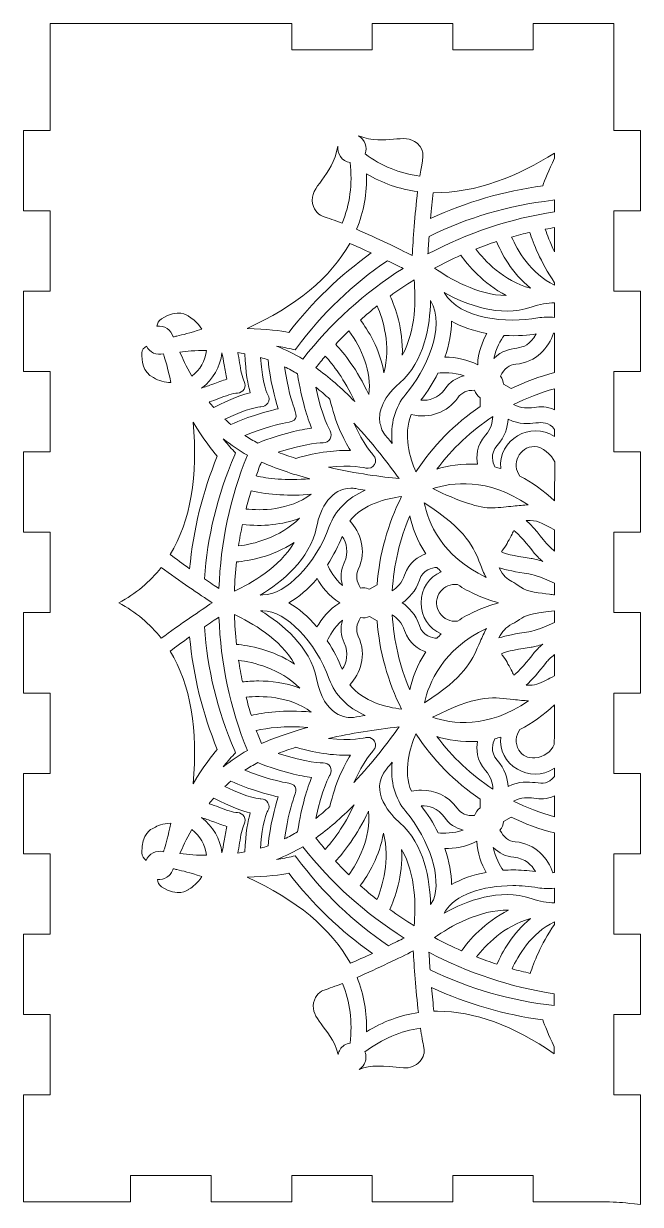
# Model space of a CAD drawing. Header units: inches. Extents: x 19 to 901, y 150 to 529.
# Drawn here: x 19 to 217, y 150 to 529.1 of the extents above; entities that cross this region are included whole.
import ezdxf

# ---------------------------------------------------------------- set-up
doc = ezdxf.new("R2010")
doc.units = ezdxf.units.IN
doc.header["$MEASUREMENT"] = 0
doc.layers.add('_U+0421_U+043B_U+043E_U+0439 1', color=7, linetype='Continuous')

# ---------------------------------------------------------------- blocks, each defined once
blk = doc.blocks.new('block 2')
at = {"layer": '_U+0421_U+043B_U+043E_U+0439 1', "lineweight": 0}
for points, knots in [([(216.98, 469.06), (216.98, 469.06), (216.98, 494.87), (216.98, 494.87), (216.98, 494.87), (208.46, 494.87), (208.46, 494.87), (208.46, 494.87), (208.46, 520.68), (208.46, 520.68), (208.46, 520.68), (208.46, 520.68), (208.46, 520.68), (208.46, 520.68), (208.46, 529.15), (208.46, 529.15), (208.46, 529.15), (182.6, 529.15), (182.6, 529.15), (182.6, 529.15), (182.6, 520.68), (182.6, 520.68), (182.6, 520.68), (156.74, 520.68), (156.74, 520.68), (156.74, 520.68), (156.74, 529.15), (156.74, 529.15), (156.74, 529.15), (130.88, 529.15), (130.88, 529.15), (130.88, 529.15), (130.88, 520.68), (130.88, 520.68), (130.88, 520.68), (105.02, 520.68), (105.02, 520.68), (105.02, 520.68), (105.02, 529.15), (105.02, 529.15), (105.02, 529.15), (27.44, 529.15), (27.44, 529.15), (27.44, 518.19), (27.44, 525.41), (27.44, 494.87), (27.44, 494.87), (18.96, 494.87), (18.96, 494.87), (18.96, 494.87), (18.96, 469.06), (18.96, 469.06), (18.96, 469.06), (27.44, 469.06), (27.44, 469.06), (27.44, 469.06), (27.45, 443.25), (27.45, 443.25), (27.45, 443.25), (18.96, 443.25), (18.96, 443.25), (18.96, 443.25), (18.96, 417.43), (18.96, 417.43), (18.96, 417.43), (27.45, 417.43), (27.45, 417.43), (27.45, 417.43), (27.45, 391.62), (27.45, 391.62), (27.45, 391.62), (18.96, 391.62), (18.96, 391.62), (18.96, 391.62), (18.96, 365.81), (18.96, 365.81), (18.96, 365.81), (27.45, 365.81), (27.45, 365.81), (27.45, 365.81), (27.45, 340), (27.45, 340), (27.45, 340), (18.96, 340), (18.96, 340), (18.96, 340), (18.96, 314.19), (18.96, 314.19), (18.96, 314.19), (27.46, 314.19), (27.46, 314.19), (27.46, 314.19), (27.46, 288.38), (27.46, 288.38), (27.46, 288.38), (18.96, 288.38), (18.96, 288.38), (18.96, 288.38), (18.96, 262.56), (18.96, 262.56), (18.96, 262.56), (27.46, 262.56), (27.46, 262.56), (27.46, 262.56), (27.46, 236.75), (27.46, 236.75), (27.46, 236.75), (18.96, 236.75), (18.96, 236.75), (18.96, 236.75), (18.96, 210.94), (18.96, 210.94), (18.96, 210.94), (27.47, 210.94), (27.47, 210.94), (27.47, 210.94), (27.47, 185.13), (27.47, 185.13), (27.47, 185.13), (18.96, 185.13), (18.96, 185.13), (18.96, 185.13), (18.96, 150.81), (18.96, 150.81), (29.91, 150.8), (22.9, 150.8), (53.3, 150.8), (53.3, 150.8), (53.3, 159.32), (53.3, 159.32), (53.3, 159.32), (79.16, 159.32), (79.16, 159.32), (79.16, 159.32), (79.16, 150.8), (79.16, 150.8), (79.16, 150.8), (105.02, 150.8), (105.02, 150.8), (105.02, 150.8), (105.02, 159.32), (105.02, 159.32), (105.02, 159.32), (130.88, 159.32), (130.88, 159.32), (130.88, 159.32), (130.88, 150.8), (130.88, 150.8), (130.88, 150.8), (156.74, 150.8), (156.74, 150.8), (156.74, 150.8), (156.74, 159.32), (156.74, 159.32), (156.74, 159.32), (182.6, 159.32), (182.6, 159.32), (182.6, 159.32), (182.6, 150.8), (182.6, 150.8), (212.97, 150.8), (206.03, 151.03), (216.98, 150), (216.98, 150), (216.98, 185.13), (216.98, 185.13), (216.98, 185.13), (208.46, 185.13), (208.46, 185.13), (208.46, 185.13), (208.46, 210.94), (208.46, 210.94), (208.46, 210.94), (216.98, 210.94), (216.98, 210.94), (216.98, 210.94), (216.98, 236.75), (216.98, 236.75), (216.98, 236.75), (208.46, 236.75), (208.46, 236.75), (208.46, 236.75), (208.46, 262.56), (208.46, 262.56), (208.46, 262.56), (216.98, 262.56), (216.98, 262.56), (216.98, 262.56), (216.98, 288.38), (216.98, 288.38), (216.98, 288.38), (208.46, 288.38), (208.46, 288.38), (208.46, 288.38), (208.46, 314.19), (208.46, 314.19), (208.46, 314.19), (216.98, 314.19), (216.98, 314.19), (216.98, 314.19), (216.98, 340), (216.98, 340), (216.98, 340), (208.46, 340), (208.46, 340), (208.46, 340), (208.46, 365.81), (208.46, 365.81), (208.46, 365.81), (216.98, 365.81), (216.98, 365.81), (216.98, 365.81), (216.98, 391.62), (216.98, 391.62), (216.98, 391.62), (208.46, 391.62), (208.46, 391.62), (208.46, 391.62), (208.46, 417.44), (208.46, 417.44), (208.46, 417.44), (216.98, 417.44), (216.98, 417.44), (216.98, 417.44), (216.98, 443.25), (216.98, 443.25), (216.98, 443.25), (208.46, 443.25), (208.46, 443.25), (208.46, 443.25), (208.46, 469.06), (208.46, 469.06), (208.46, 469.06), (216.98, 469.06), (216.98, 469.06), (216.98, 469.06), (216.98, 469.06), (216.98, 469.06)], [0, 0, 0, 0, 1, 1, 1, 2, 2, 2, 3, 3, 3, 4, 4, 4, 5, 5, 5, 6, 6, 6, 7, 7, 7, 8, 8, 8, 9, 9, 9, 10, 10, 10, 11, 11, 11, 12, 12, 12, 13, 13, 13, 14, 14, 14, 15, 15, 15, 16, 16, 16, 17, 17, 17, 18, 18, 18, 19, 19, 19, 20, 20, 20, 21, 21, 21, 22, 22, 22, 23, 23, 23, 24, 24, 24, 25, 25, 25, 26, 26, 26, 27, 27, 27, 28, 28, 28, 29, 29, 29, 30, 30, 30, 31, 31, 31, 32, 32, 32, 33, 33, 33, 34, 34, 34, 35, 35, 35, 36, 36, 36, 37, 37, 37, 38, 38, 38, 39, 39, 39, 40, 40, 40, 41, 41, 41, 42, 42, 42, 43, 43, 43, 44, 44, 44, 45, 45, 45, 46, 46, 46, 47, 47, 47, 48, 48, 48, 49, 49, 49, 50, 50, 50, 51, 51, 51, 52, 52, 52, 53, 53, 53, 54, 54, 54, 55, 55, 55, 56, 56, 56, 57, 57, 57, 58, 58, 58, 59, 59, 59, 60, 60, 60, 61, 61, 61, 62, 62, 62, 63, 63, 63, 64, 64, 64, 65, 65, 65, 66, 66, 66, 67, 67, 67, 68, 68, 68, 69, 69, 69, 70, 70, 70, 71, 71, 71, 72, 72, 72, 73, 73, 73, 74, 74, 74, 75, 75, 75, 76, 76, 76, 77, 77, 77, 78, 78, 78, 79, 79, 79, 79]), ([(145.29, 490.72), (148.34, 488.08), (146.93, 485.42), (146.14, 480.21), (139.72, 481.02), (133.82, 483.4), (128.57, 487.3), (129.47, 489.54), (128.47, 491.89), (126.49, 493.11), (135.51, 489.73), (141.06, 494.38), (145.29, 490.72)], [0, 0, 0, 0, 1, 1, 1, 2, 2, 2, 3, 3, 3, 4, 4, 4, 4]), ([(119.82, 489.84), (119.59, 487.43), (121.03, 484.91), (123.77, 484.53), (124.59, 477.61), (123.74, 471.06), (121.22, 465.03), (118.87, 465.97), (116.81, 466.71), (115.09, 467.25), (114.14, 467.55), (112.22, 468.78), (111.73, 471.36), (110.63, 477.07), (118.14, 479.64), (119.82, 489.84)], [0, 0, 0, 0, 1, 1, 1, 2, 2, 2, 3, 3, 3, 4, 4, 4, 5, 5, 5, 5]), ([(150.46, 474.86), (164.11, 474.6), (178.01, 480.36), (189.46, 487.59), (189.46, 487.59), (189.46, 485.9), (189.46, 485.9), (187.47, 481.96), (186.27, 478.85), (185.65, 477.07), (173.19, 475.39), (161.08, 471.85), (149.6, 466.55), (149.87, 469.57), (150.16, 472.35), (150.46, 474.86)], [0, 0, 0, 0, 1, 1, 1, 2, 2, 2, 3, 3, 3, 4, 4, 4, 5, 5, 5, 5]), ([(129.06, 480.93), (134.1, 477.88), (139.6, 475.96), (145.46, 475.21), (144.56, 467.75), (144.01, 459.69), (143.72, 454.69), (139.45, 456.84), (132.55, 460.21), (125.87, 463.1), (128.18, 468.71), (129.26, 474.69), (129.06, 480.93)], [0, 0, 0, 0, 1, 1, 1, 2, 2, 2, 3, 3, 3, 4, 4, 4, 4]), ([(149.14, 460.81), (161.67, 466.96), (174.3, 470.66), (188.82, 472.43), (188.82, 472.43), (189.46, 472.51), (189.46, 472.51), (189.46, 472.51), (189.46, 468.69), (189.46, 468.69), (175.17, 466.54), (161.5, 461.99), (148.76, 455.17), (148.85, 456.72), (148.98, 458.66), (149.14, 460.81)], [0, 0, 0, 0, 1, 1, 1, 2, 2, 2, 3, 3, 3, 4, 4, 4, 5, 5, 5, 5]), ([(186.46, 463.12), (187.49, 463.31), (188.48, 463.48), (189.45, 463.64), (189.45, 463.64), (189.45, 455.86), (189.45, 455.86), (187.96, 458.87), (187.02, 461.4), (186.46, 463.12)], [0, 0, 0, 0, 1, 1, 1, 2, 2, 2, 3, 3, 3, 3]), ([(164.12, 456.77), (166.31, 457.63), (168.55, 458.43), (170.78, 459.16), (172.26, 455.65), (175.64, 449.07), (181.69, 444.18), (172.94, 446.55), (166.93, 453.09), (164.12, 456.77)], [0, 0, 0, 0, 1, 1, 1, 2, 2, 2, 3, 3, 3, 3]), ([(175.61, 460.62), (177.57, 461.17), (179.54, 461.67), (181.51, 462.11), (182.55, 458.71), (184.83, 452.76), (189.45, 445.9), (189.45, 445.9), (189.45, 445.15), (189.45, 445.15), (181.73, 448.86), (177.44, 456.51), (175.61, 460.62)], [0, 0, 0, 0, 1, 1, 1, 2, 2, 2, 3, 3, 3, 4, 4, 4, 4]), ([(123.69, 458.59), (125.82, 457.67), (128.13, 456.63), (130.59, 455.49), (120.52, 448.29), (111.61, 439.72), (104.09, 429.98), (101.73, 430.43), (97.01, 431.16), (90.69, 431.24), (106.28, 438.29), (117.62, 447.67), (123.69, 458.59)], [0, 0, 0, 0, 1, 1, 1, 2, 2, 2, 3, 3, 3, 4, 4, 4, 4]), ([(108.62, 421.45), (105.99, 423.05), (103.17, 424.41), (100.19, 425.53), (101.95, 425.29), (103.76, 424.97), (105.48, 424.54), (105.48, 424.54), (106.12, 424.39), (106.12, 424.39), (106.12, 424.39), (106.52, 424.91), (106.52, 424.91), (115.14, 436.37), (124.44, 445.31), (135.78, 453.02), (137.7, 452.09), (139.43, 451.24), (140.81, 450.55), (128.46, 442.78), (117.64, 433), (108.62, 421.45)], [0, 0, 0, 0, 1, 1, 1, 2, 2, 2, 3, 3, 3, 4, 4, 4, 5, 5, 5, 6, 6, 6, 7, 7, 7, 7]), ([(173.92, 441.86), (164.78, 441.86), (155.63, 447.32), (150.91, 450.65), (153.66, 452.13), (156.49, 453.51), (159.35, 454.78), (161.58, 451.63), (166.46, 445.7), (173.92, 441.86)], [0, 0, 0, 0, 1, 1, 1, 2, 2, 2, 3, 3, 3, 3]), ([(140.52, 422.67), (140.9, 431.01), (138.22, 438.17), (136.6, 441.66), (139.1, 443.48), (141.7, 445.22), (144.34, 446.85), (144.85, 441.14), (145.01, 430.57), (140.52, 422.67)], [0, 0, 0, 0, 1, 1, 1, 2, 2, 2, 3, 3, 3, 3]), ([(141.64, 410.14), (138.13, 405.96), (136.65, 400.53), (137.28, 394.29), (136.65, 395.07), (136.16, 395.68), (135.76, 396.15), (134.6, 397.57), (134.36, 397.87), (133.99, 398.76), (133.99, 398.76), (133.89, 399.09), (133.89, 399.09), (133.72, 399.67), (133.55, 400.24), (133.37, 400.81), (132.85, 403.73), (133.54, 408.33), (139.71, 413.77), (147.67, 420.79), (149.47, 432.15), (149.61, 440.21), (154.63, 431.6), (148.01, 417.75), (141.64, 410.14)], [0, 0, 0, 0, 1, 1, 1, 2, 2, 2, 3, 3, 3, 4, 4, 4, 5, 5, 5, 6, 6, 6, 7, 7, 7, 8, 8, 8, 8]), ([(184.05, 434.63), (174.17, 432.89), (159.03, 434.13), (154.01, 442.77), (161.04, 438.87), (171.79, 434.72), (181.88, 438.11), (184.65, 439.04), (187.19, 439.5), (189.44, 439.44), (189.44, 439.44), (189.44, 434.79), (189.44, 434.79), (187.64, 435), (185.83, 434.94), (184.05, 434.63)], [0, 0, 0, 0, 1, 1, 1, 2, 2, 2, 3, 3, 3, 4, 4, 4, 5, 5, 5, 5]), ([(63.27, 434.37), (68.5, 437.73), (71.61, 435.4), (71.79, 435.26), (71.91, 435.18), (72.06, 435.08), (72.22, 434.98), (73.23, 434.32), (74.83, 433.28), (76.13, 431.05), (72.1, 429.73), (70.1, 429.26), (68.15, 428.8), (67.76, 428.71), (67.38, 428.62), (66.98, 428.52), (66.37, 430.84), (64.06, 432.33), (61.77, 431.99), (61.91, 432.87), (62.28, 433.74), (63.27, 434.37)], [0, 0, 0, 0, 1, 1, 1, 2, 2, 2, 3, 3, 3, 4, 4, 4, 5, 5, 5, 6, 6, 6, 7, 7, 7, 7]), ([(127.1, 433.96), (128.85, 435.53), (130.66, 437.06), (132.5, 438.53), (134.29, 434.27), (136.96, 425.79), (134.63, 417), (133.42, 424.69), (129.39, 430.92), (127.1, 433.96)], [0, 0, 0, 0, 1, 1, 1, 2, 2, 2, 3, 3, 3, 3]), ([(164.74, 419.57), (161.55, 421.29), (157.85, 422.03), (154.18, 422.03), (155.64, 426.12), (156.37, 430.07), (156.33, 433.64), (159.46, 431.79), (163.34, 430.44), (167.73, 429.67), (166.25, 427.05), (164.83, 423.54), (164.74, 419.57)], [0, 0, 0, 0, 1, 1, 1, 2, 2, 2, 3, 3, 3, 4, 4, 4, 4]), ([(129.76, 410.1), (126.03, 418.05), (121.8, 423.32), (119.16, 426.14), (120.54, 427.63), (121.96, 429.09), (123.41, 430.51), (127.45, 424.99), (130.82, 417.25), (129.76, 410.1)], [0, 0, 0, 0, 1, 1, 1, 2, 2, 2, 3, 3, 3, 3]), ([(169.97, 421.62), (170.57, 424.88), (172.2, 427.58), (173.23, 429.03), (177.7, 428.77), (181.15, 429.15), (183.51, 429.49), (179.78, 422.44), (175.15, 426.99), (169.97, 421.62)], [0, 0, 0, 0, 1, 1, 1, 2, 2, 2, 3, 3, 3, 3]), ([(175.51, 411.99), (175.51, 411.99), (173.07, 413.37), (173.07, 413.37), (173, 414.31), (172.65, 415.19), (172.06, 415.93), (173.24, 418.31), (174.89, 419.6), (176.98, 419.78), (183.68, 420.36), (187.56, 425.18), (189.09, 429.78), (189.2, 429.76), (189.32, 429.75), (189.44, 429.73), (189.44, 429.73), (189.43, 417.07), (189.43, 417.07), (184.62, 415.83), (179.94, 414.12), (175.51, 411.99)], [0, 0, 0, 0, 1, 1, 1, 2, 2, 2, 3, 3, 3, 4, 4, 4, 5, 5, 5, 6, 6, 6, 7, 7, 7, 7]), ([(56.93, 423.39), (56.98, 424.48), (57.63, 425.1), (58.39, 425.56), (59.38, 423.59), (61.67, 422.51), (63.86, 423.11), (64.49, 420.96), (65.19, 418.93), (66.24, 413.92), (64.3, 413.94), (62.4, 414.45), (60.65, 415.46), (57.17, 417.11), (56.83, 421.14), (56.93, 423.39)], [0, 0, 0, 0, 1, 1, 1, 2, 2, 2, 3, 3, 3, 4, 4, 4, 5, 5, 5, 5]), ([(72.92, 415.99), (71.15, 419.1), (69.91, 421.83), (69.15, 423.66), (71.11, 423.92), (74.09, 424.21), (77.66, 424.23), (77.37, 420.88), (75.66, 417.91), (72.92, 415.99)], [0, 0, 0, 0, 1, 1, 1, 2, 2, 2, 3, 3, 3, 3]), ([(82.61, 423.4), (82.89, 422.35), (83.1, 421.01), (83.33, 419.61), (83.59, 418.04), (83.85, 416.43), (84.22, 414.96), (82.77, 414.55), (81.24, 413.97), (79.76, 413.41), (78.44, 412.91), (77.17, 412.43), (76.12, 412.14), (79.74, 414.82), (82.1, 418.93), (82.61, 423.4)], [0, 0, 0, 0, 1, 1, 1, 2, 2, 2, 3, 3, 3, 4, 4, 4, 5, 5, 5, 5]), ([(89.77, 414.19), (89.06, 415.57), (88.67, 417.96), (88.29, 420.27), (88.11, 421.37), (87.93, 422.49), (87.71, 423.54), (88.48, 423.42), (89.24, 423.29), (89.99, 423.15), (90.22, 417.05), (91.01, 413.08), (91.74, 410.62), (89.24, 410.02), (85.41, 408.72), (80.01, 405.87), (79.51, 406.45), (79.02, 407.04), (78.54, 407.65), (79.53, 407.97), (80.58, 408.37), (81.6, 408.76), (83.81, 409.6), (86.1, 410.46), (87.67, 410.53), (88.52, 410.57), (89.29, 411.04), (89.72, 411.78), (90.15, 412.53), (90.17, 413.42), (89.77, 414.19)], [0, 0, 0, 0, 1, 1, 1, 2, 2, 2, 3, 3, 3, 4, 4, 4, 5, 5, 5, 6, 6, 6, 7, 7, 7, 8, 8, 8, 9, 9, 9, 10, 10, 10, 10]), ([(97.36, 409.92), (97.3, 410.03), (95.55, 413.19), (95.05, 421.94), (95.85, 421.71), (96.65, 421.45), (97.44, 421.18), (98.13, 414.53), (99.63, 408.82), (100.65, 405.47), (97.24, 404.68), (91.55, 403.12), (85.44, 400.4), (84.81, 400.95), (84.19, 401.51), (83.59, 402.09), (91.07, 405.85), (94.69, 406.08), (95.15, 406.09), (96.09, 406.08), (96.92, 406.53), (97.39, 407.32), (97.87, 408.13), (97.86, 409.12), (97.36, 409.92)], [0, 0, 0, 0, 1, 1, 1, 2, 2, 2, 3, 3, 3, 4, 4, 4, 5, 5, 5, 6, 6, 6, 7, 7, 7, 8, 8, 8, 8]), ([(125.3, 407.8), (121.01, 412.11), (116.82, 415.75), (112.79, 418.67), (113.79, 419.94), (114.8, 421.18), (115.82, 422.37), (118.28, 419.67), (122, 414.87), (125.3, 407.8)], [0, 0, 0, 0, 1, 1, 1, 2, 2, 2, 3, 3, 3, 3]), ([(105.81, 405.75), (105.07, 407.91), (103.73, 411.8), (102.75, 418.98), (104.19, 418.27), (105.54, 417.51), (106.9, 416.64), (108.23, 408.11), (110.13, 402.41), (111.42, 399.26), (108.04, 398.79), (102.16, 397.59), (94.11, 394.47), (92.67, 395.22), (91.33, 396.01), (90, 396.9), (96.71, 399.65), (100.77, 400.49), (103.03, 400.96), (104.84, 401.34), (105.75, 401.53), (106.22, 402.36), (106.69, 403.19), (106.38, 404.1), (105.81, 405.75)], [0, 0, 0, 0, 1, 1, 1, 2, 2, 2, 3, 3, 3, 4, 4, 4, 5, 5, 5, 6, 6, 6, 7, 7, 7, 8, 8, 8, 8]), ([(160.38, 416.05), (157.83, 415.44), (155.75, 414.03), (154.25, 411.89), (152.07, 408.76), (149.07, 408.07), (146.5, 408.21), (148.72, 411.07), (150.45, 413.82), (151.98, 416.91), (153.61, 417.09), (157.01, 417.25), (160.38, 416.05)], [0, 0, 0, 0, 1, 1, 1, 2, 2, 2, 3, 3, 3, 4, 4, 4, 4]), ([(117.36, 398.34), (117.34, 398.39), (114.76, 402.86), (112.76, 412.4), (114.25, 411.21), (115.76, 409.91), (117.28, 408.53), (119.01, 401.08), (121.68, 395.63), (123.94, 392.03), (119.69, 392.18), (113.64, 391.77), (106.32, 389.54), (104.35, 390.17), (102.47, 390.83), (100.7, 391.52), (110.03, 394.58), (115.11, 394.56), (115.13, 394.56), (116.03, 394.51), (116.88, 394.98), (117.36, 395.78), (117.84, 396.59), (117.84, 397.55), (117.36, 398.34)], [0, 0, 0, 0, 1, 1, 1, 2, 2, 2, 3, 3, 3, 4, 4, 4, 5, 5, 5, 6, 6, 6, 7, 7, 7, 8, 8, 8, 8]), ([(144.88, 385.23), (143.07, 389.53), (140.68, 397.24), (143.42, 403.59), (149.37, 402.23), (155.04, 404.28), (158.36, 409.03), (159.5, 410.67), (161.35, 411.48), (163.75, 411.4), (164.08, 410.43), (164.7, 409.61), (165.53, 409.02), (165.53, 409.02), (165.52, 406.22), (165.52, 406.22), (157.41, 400.68), (150.31, 393.46), (144.88, 385.23)], [0, 0, 0, 0, 1, 1, 1, 2, 2, 2, 3, 3, 3, 4, 4, 4, 5, 5, 5, 6, 6, 6, 6]), ([(176.28, 406.79), (180.46, 408.92), (184.88, 410.63), (189.43, 411.89), (189.43, 411.89), (189.43, 405.12), (189.43, 405.12), (184.37, 407.62), (181.26, 404.14), (176.28, 406.79)], [0, 0, 0, 0, 1, 1, 1, 2, 2, 2, 3, 3, 3, 3]), ([(164.73, 387.64), (159.58, 388.01), (155.07, 387.17), (151.59, 386.07), (156.57, 392.68), (162.73, 398.45), (169.61, 402.94), (169.51, 401.1), (168.95, 398.94), (167.26, 397.02), (164.29, 393.64), (164.23, 390.07), (164.73, 387.64)], [0, 0, 0, 0, 1, 1, 1, 2, 2, 2, 3, 3, 3, 4, 4, 4, 4]), ([(172.17, 386.27), (171.53, 386.46), (170.9, 386.63), (170.29, 386.78), (169.56, 388.16), (168.61, 390.98), (171.02, 393.71), (173.48, 396.51), (174.34, 399.59), (174.56, 402.08), (182.05, 398.54), (185.62, 403.61), (189.43, 398.85), (189.42, 397.89), (189.42, 397.13), (189.42, 396.53), (181.8, 401.75), (171.14, 395.43), (172.17, 386.27)], [0, 0, 0, 0, 1, 1, 1, 2, 2, 2, 3, 3, 3, 4, 4, 4, 5, 5, 5, 6, 6, 6, 6]), ([(73.35, 401.22), (76.59, 395.78), (79.57, 392.06), (81.14, 390.24), (76.42, 378.73), (73.43, 366.59), (72.26, 354.12), (69.99, 355.72), (67.88, 357.24), (65.99, 358.65), (72.55, 369.41), (75.06, 384.03), (73.35, 401.22)], [0, 0, 0, 0, 1, 1, 1, 2, 2, 2, 3, 3, 3, 4, 4, 4, 4]), ([(116.86, 386.69), (124.17, 387.57), (128.74, 386.45), (128.79, 386.44), (129.89, 386.15), (131.01, 386.62), (131.59, 387.6), (132.16, 388.59), (132.01, 389.8), (131.21, 390.61), (131.18, 390.65), (127.92, 394.07), (125.03, 400.82), (131.24, 394.14), (136.35, 387.43), (139.53, 383.03), (134.12, 383.58), (125.76, 384.66), (116.86, 386.69)], [0, 0, 0, 0, 1, 1, 1, 2, 2, 2, 3, 3, 3, 4, 4, 4, 5, 5, 5, 6, 6, 6, 6]), ([(86.75, 390.67), (86.75, 390.67), (87.01, 391.28), (87.01, 391.28), (87.01, 391.28), (86.55, 391.75), (86.55, 391.75), (85.32, 393.04), (84.14, 394.44), (83.05, 395.85), (85.51, 393.83), (88.1, 392.06), (90.8, 390.58), (85.25, 376.87), (82.19, 362.46), (81.68, 347.72), (80.39, 348.57), (78.79, 349.64), (77, 350.85), (77.97, 364.64), (81.07, 377.3), (86.75, 390.67)], [0, 0, 0, 0, 1, 1, 1, 2, 2, 2, 3, 3, 3, 4, 4, 4, 5, 5, 5, 6, 6, 6, 7, 7, 7, 7]), ([(189.42, 375.89), (185.88, 379.23), (182.16, 381.88), (178.33, 383.81), (175.44, 387.64), (178, 393.35), (182.99, 393.35), (185.41, 393.35), (188.51, 390.7), (189.47, 388.46), (189.47, 388.46), (189.42, 375.89), (189.42, 375.89)], [0, 0, 0, 0, 1, 1, 1, 2, 2, 2, 3, 3, 3, 4, 4, 4, 4]), ([(110.83, 383), (103.15, 382.33), (97.17, 383.14), (93.6, 383.9), (94.13, 385.38), (94.7, 386.87), (95.29, 388.36), (99.79, 386.34), (105, 384.55), (110.83, 383)], [0, 0, 0, 0, 1, 1, 1, 2, 2, 2, 3, 3, 3, 3]), ([(176.17, 374.2), (174.24, 373.99), (172.05, 373.74), (169.43, 373.63), (165.46, 373.49), (158.45, 375.78), (150.36, 379.86), (156.36, 381.82), (167.9, 383.5), (180.97, 374.59), (179.49, 374.57), (177.93, 374.39), (176.17, 374.2)], [0, 0, 0, 0, 1, 1, 1, 2, 2, 2, 3, 3, 3, 4, 4, 4, 4]), ([(117.1, 367.64), (112.68, 355.54), (103.13, 345.7), (95.8, 345.7), (95.8, 345.7), (94.93, 345.63), (94.93, 345.63), (101.85, 349.77), (110.88, 357.03), (113, 367.5), (114.26, 373.73), (117.78, 379.97), (123.97, 379.97), (124.51, 379.97), (125.06, 379.93), (125.64, 379.83), (126.63, 379.66), (127.63, 379.5), (128.65, 379.35), (122.93, 376.77), (118.97, 372.77), (117.1, 367.64)], [0, 0, 0, 0, 1, 1, 1, 2, 2, 2, 3, 3, 3, 4, 4, 4, 5, 5, 5, 6, 6, 6, 7, 7, 7, 7]), ([(111.29, 378.01), (104.16, 372.71), (95, 372.79), (90.36, 373.27), (90.86, 375.23), (91.41, 377.19), (92.01, 379.12), (97.74, 377.79), (104.47, 377.41), (111.29, 378.01)], [0, 0, 0, 0, 1, 1, 1, 2, 2, 2, 3, 3, 3, 3]), ([(132.44, 348.92), (132.44, 348.92), (130.02, 347.51), (130.02, 347.51), (129.38, 347.8), (128.7, 347.95), (128, 347.95), (127.72, 347.95), (127.44, 347.93), (127.16, 347.88), (125.79, 350.02), (125.53, 352.04), (126.41, 353.91), (129.28, 360.05), (127.01, 365.84), (123.73, 369.47), (127.88, 374.92), (135.69, 376.7), (140.29, 377.28), (135.88, 368.46), (133.18, 358.71), (132.44, 348.92)], [0, 0, 0, 0, 1, 1, 1, 2, 2, 2, 3, 3, 3, 4, 4, 4, 5, 5, 5, 6, 6, 6, 7, 7, 7, 7]), ([(147.6, 375.29), (161.46, 366.26), (163.62, 360.65), (165.53, 355.67), (166.1, 354.19), (166.65, 352.75), (167.48, 351.32), (152.98, 358.21), (148.79, 369.11), (147.6, 375.29)], [0, 0, 0, 0, 1, 1, 1, 2, 2, 2, 3, 3, 3, 3]), ([(107.58, 370.34), (101.19, 363.97), (92.54, 362.01), (87.96, 361.41), (88.31, 363.73), (88.73, 366.06), (89.21, 368.35), (95.68, 367.54), (102.16, 368.25), (107.58, 370.34)], [0, 0, 0, 0, 1, 1, 1, 2, 2, 2, 3, 3, 3, 3]), ([(142.92, 371.06), (143.71, 367.5), (145.24, 363.17), (148.14, 358.89), (145.79, 358.11), (142.72, 356.28), (141.28, 352.01), (140.46, 349.57), (138.86, 348), (137.32, 347.01), (137.77, 355.22), (139.69, 363.44), (142.92, 371.06)], [0, 0, 0, 0, 1, 1, 1, 2, 2, 2, 3, 3, 3, 4, 4, 4, 4]), ([(189.41, 359.76), (185.58, 362.93), (183.99, 366.47), (180.31, 369.57), (184.21, 369.79), (184.58, 368.95), (189.41, 366.59), (189.41, 366.59), (189.41, 359.76), (189.41, 359.76)], [0, 0, 0, 0, 1, 1, 1, 2, 2, 2, 3, 3, 3, 3]), ([(121.88, 356.03), (120.79, 353.7), (120.6, 351.23), (121.31, 348.76), (118.75, 350.93), (117.22, 353.75), (116.48, 355.38), (118.59, 358.57), (119.98, 361.42), (121.24, 364.5), (122.61, 362.37), (123.48, 359.45), (121.88, 356.03)], [0, 0, 0, 0, 1, 1, 1, 2, 2, 2, 3, 3, 3, 4, 4, 4, 4]), ([(182.87, 359.15), (183.48, 358.38), (184.4, 357.47), (185.65, 356.4), (184.1, 356.95), (182.85, 357.29), (181.88, 357.43), (178.79, 357.89), (173.83, 358.62), (172.34, 359.51), (172.48, 359.72), (172.7, 360.04), (173.06, 360.51), (173.6, 361.24), (174.17, 361.99), (174.46, 362.86), (175.07, 363.56), (175.45, 364.45), (175.79, 365.25), (176.02, 365.79), (176.18, 366.14), (176.3, 366.36), (177.81, 365.52), (180.93, 361.6), (182.87, 359.15)], [0, 0, 0, 0, 1, 1, 1, 2, 2, 2, 3, 3, 3, 4, 4, 4, 5, 5, 5, 6, 6, 6, 7, 7, 7, 8, 8, 8, 8]), ([(105.78, 362.5), (101.21, 354.57), (91.9, 349.38), (86.66, 346.95), (86.75, 350.07), (86.96, 353.2), (87.3, 356.29), (91.14, 356.65), (98.74, 357.93), (105.78, 362.5)], [0, 0, 0, 0, 1, 1, 1, 2, 2, 2, 3, 3, 3, 3]), ([(49.53, 343.15), (54.92, 346.05), (59.48, 349.87), (63.14, 354.54), (68.97, 350.2), (75.46, 345.83), (79.51, 343.15), (75.88, 340.76), (69.13, 336.23), (63.14, 331.77), (59.48, 336.44), (54.92, 340.27), (49.53, 343.15)], [0, 0, 0, 0, 1, 1, 1, 2, 2, 2, 3, 3, 3, 4, 4, 4, 4]), ([(153.04, 333.17), (152.56, 332.72), (152.1, 332.26), (151.67, 331.8), (150.1, 331.87), (147.17, 332.48), (146.02, 335.9), (144.83, 339.43), (142.58, 341.72), (140.54, 343.16), (142.58, 344.59), (144.83, 346.88), (146.02, 350.41), (147.17, 353.82), (150.1, 354.44), (151.67, 354.51), (152.1, 354.05), (152.56, 353.6), (153.04, 353.14), (149.06, 351.42), (146.57, 347.68), (146.57, 343.19), (146.57, 338.66), (149.05, 334.89), (153.04, 333.17)], [0, 0, 0, 0, 1, 1, 1, 2, 2, 2, 3, 3, 3, 4, 4, 4, 5, 5, 5, 6, 6, 6, 7, 7, 7, 8, 8, 8, 8]), ([(189.4, 345.72), (188.97, 345.78), (188.43, 345.85), (187.75, 345.92), (185.03, 346.24), (180.48, 346.76), (178.57, 348.16), (177.42, 349), (176.49, 349.55), (175.74, 349.98), (174.07, 350.96), (173.12, 351.51), (171.61, 354.43), (173.88, 353.61), (177.01, 353.1), (181.14, 352.48), (182.19, 352.33), (184.47, 351.67), (189.41, 349.47), (189.41, 349.47), (189.4, 345.72), (189.4, 345.72)], [0, 0, 0, 0, 1, 1, 1, 2, 2, 2, 3, 3, 3, 4, 4, 4, 5, 5, 5, 6, 6, 6, 7, 7, 7, 7]), ([(113.14, 335.41), (110.31, 338.75), (107.24, 341.39), (104.12, 343.15), (107.25, 344.93), (110.33, 347.58), (113.17, 350.94), (114.56, 348.57), (116.93, 345.38), (120.48, 343.2), (116.91, 341.01), (114.53, 337.79), (113.14, 335.41)], [0, 0, 0, 0, 1, 1, 1, 2, 2, 2, 3, 3, 3, 4, 4, 4, 4]), ([(158.25, 337.28), (156.01, 337), (153.85, 337.97), (152.57, 339.84), (151.26, 341.75), (151.17, 344.08), (152.32, 346.09), (153.41, 347.97), (155.37, 349.08), (157.5, 349.08), (157.75, 349.08), (158, 349.06), (158.25, 349.03), (162.03, 346.55), (166.44, 344.58), (171.41, 343.15), (166.44, 341.73), (162.03, 339.76), (158.25, 337.28)], [0, 0, 0, 0, 1, 1, 1, 2, 2, 2, 3, 3, 3, 4, 4, 4, 5, 5, 5, 6, 6, 6, 6]), ([(86.75, 295.64), (81.07, 308.96), (77.97, 321.63), (77, 335.45), (78.77, 336.66), (80.38, 337.73), (81.68, 338.59), (82.19, 323.85), (85.25, 309.44), (90.8, 295.73), (88.1, 294.25), (85.51, 292.48), (83.05, 290.46), (84.14, 291.87), (85.32, 293.27), (86.55, 294.56), (86.55, 294.56), (87.01, 295.03), (87.01, 295.03), (87.01, 295.03), (86.75, 295.64), (86.75, 295.64)], [0, 0, 0, 0, 1, 1, 1, 2, 2, 2, 3, 3, 3, 4, 4, 4, 5, 5, 5, 6, 6, 6, 7, 7, 7, 7]), ([(105.95, 323.51), (98.86, 328.15), (91.19, 329.45), (87.32, 329.82), (86.97, 332.98), (86.75, 336.18), (86.66, 339.36), (91.98, 336.9), (101.44, 331.6), (105.95, 323.51)], [0, 0, 0, 0, 1, 1, 1, 2, 2, 2, 3, 3, 3, 3]), ([(117.1, 318.67), (118.97, 313.54), (122.93, 309.55), (128.65, 306.97), (127.4, 306.77), (126.16, 306.57), (124.88, 306.35), (122.73, 306.15), (115.49, 306.46), (113, 318.81), (110.89, 329.23), (101.93, 336.47), (95.04, 340.61), (95.04, 340.61), (95.8, 340.61), (95.8, 340.61), (103.13, 340.61), (112.68, 330.77), (117.1, 318.67)], [0, 0, 0, 0, 1, 1, 1, 2, 2, 2, 3, 3, 3, 4, 4, 4, 5, 5, 5, 6, 6, 6, 6]), ([(121.88, 330.28), (123.48, 326.87), (122.61, 323.95), (121.24, 321.81), (119.93, 325.03), (118.59, 327.76), (116.47, 330.96), (117.14, 332.42), (118.7, 335.34), (121.32, 337.59), (120.6, 335.11), (120.78, 332.62), (121.88, 330.28)], [0, 0, 0, 0, 1, 1, 1, 2, 2, 2, 3, 3, 3, 4, 4, 4, 4]), ([(123.73, 316.84), (127, 320.46), (129.28, 326.26), (126.41, 332.4), (125.54, 334.26), (125.79, 336.29), (127.16, 338.43), (128.14, 338.25), (129.12, 338.38), (130.02, 338.8), (130.02, 338.8), (132.44, 337.39), (132.44, 337.39), (133.18, 327.6), (135.88, 317.84), (140.29, 309.02), (135.7, 309.59), (127.88, 311.36), (123.73, 316.84)], [0, 0, 0, 0, 1, 1, 1, 2, 2, 2, 3, 3, 3, 4, 4, 4, 5, 5, 5, 6, 6, 6, 6]), ([(137.32, 339.3), (138.86, 338.31), (140.46, 336.74), (141.28, 334.3), (142.72, 330.03), (145.79, 328.2), (148.14, 327.42), (145.24, 323.14), (143.71, 318.81), (142.92, 315.25), (139.69, 322.87), (137.77, 331.09), (137.32, 339.3)], [0, 0, 0, 0, 1, 1, 1, 2, 2, 2, 3, 3, 3, 4, 4, 4, 4]), ([(189.4, 336.84), (184.47, 334.63), (182.19, 333.98), (181.14, 333.82), (176.99, 333.21), (173.85, 332.69), (171.57, 331.87), (172.64, 333.97), (173.71, 335.28), (175.8, 336.37), (176.86, 336.93), (177.58, 337.39), (178.21, 337.8), (180.12, 339.03), (181.09, 339.66), (189.4, 340.61), (189.4, 340.61), (189.4, 336.84), (189.4, 336.84)], [0, 0, 0, 0, 1, 1, 1, 2, 2, 2, 3, 3, 3, 4, 4, 4, 5, 5, 5, 6, 6, 6, 6]), ([(167.55, 334.95), (166.84, 333.67), (166.21, 332.24), (165.51, 330.64), (165.51, 330.64), (165.08, 329.64), (165.08, 329.64), (162.64, 324.02), (160.7, 319.52), (147.68, 311.07), (148.98, 317.24), (153.29, 328.08), (167.55, 334.95)], [0, 0, 0, 0, 1, 1, 1, 2, 2, 2, 3, 3, 3, 4, 4, 4, 4]), ([(65.99, 327.66), (67.88, 329.07), (69.98, 330.59), (72.26, 332.19), (73.43, 319.72), (76.42, 307.58), (81.14, 296.07), (79.57, 294.25), (76.59, 290.52), (73.35, 285.09), (75.06, 302.28), (72.55, 316.9), (65.99, 327.66)], [0, 0, 0, 0, 1, 1, 1, 2, 2, 2, 3, 3, 3, 4, 4, 4, 4]), ([(172.34, 326.8), (173.83, 327.69), (178.79, 328.42), (181.88, 328.88), (182.85, 329.02), (184.1, 329.36), (185.65, 329.91), (184.4, 328.84), (183.48, 327.93), (182.87, 327.16), (182.87, 327.16), (182.87, 327.16), (182.87, 327.16), (180.93, 324.71), (177.81, 320.78), (176.3, 319.94), (176.18, 320.17), (176.02, 320.52), (175.79, 321.06), (175.45, 321.85), (175.07, 322.75), (174.46, 323.45), (174.17, 324.32), (173.6, 325.07), (173.05, 325.81), (172.74, 326.23), (172.5, 326.55), (172.34, 326.8)], [0, 0, 0, 0, 1, 1, 1, 2, 2, 2, 3, 3, 3, 4, 4, 4, 5, 5, 5, 6, 6, 6, 7, 7, 7, 8, 8, 8, 9, 9, 9, 9]), ([(189.39, 319.71), (188.33, 319.2), (187.48, 318.75), (186.77, 318.37), (184.24, 317.05), (183.35, 316.59), (180.31, 316.75), (182.16, 318.3), (184.18, 320.77), (186.78, 324.05), (187.28, 324.68), (188.15, 325.51), (189.39, 326.53), (189.39, 326.53), (189.39, 319.71), (189.39, 319.71)], [0, 0, 0, 0, 1, 1, 1, 2, 2, 2, 3, 3, 3, 4, 4, 4, 5, 5, 5, 5]), ([(107.59, 315.79), (102.93, 317.58), (98.22, 318.07), (94.45, 318.07), (92.38, 318.07), (90.59, 317.92), (89.25, 317.76), (88.76, 320.05), (88.34, 322.38), (87.99, 324.7), (92.57, 324.1), (101.18, 322.15), (107.59, 315.79)], [0, 0, 0, 0, 1, 1, 1, 2, 2, 2, 3, 3, 3, 4, 4, 4, 4]), ([(111.31, 308.1), (102.55, 308.87), (95.85, 307.86), (92.07, 307), (91.47, 308.92), (90.91, 310.88), (90.41, 312.84), (95.04, 313.32), (104.16, 313.4), (111.31, 308.1)], [0, 0, 0, 0, 1, 1, 1, 2, 2, 2, 3, 3, 3, 3]), ([(175.13, 312.23), (175.13, 312.23), (176.21, 312.11), (176.21, 312.11), (178, 311.91), (179.59, 311.73), (181.09, 311.71), (167.82, 302.51), (156.23, 304.35), (150.26, 306.4), (164.16, 313.51), (169.03, 312.94), (175.13, 312.23)], [0, 0, 0, 0, 1, 1, 1, 2, 2, 2, 3, 3, 3, 4, 4, 4, 4]), ([(189.39, 310.38), (189.39, 307.63), (189.39, 308.16), (189.35, 297.66), (188.37, 295.32), (185.89, 293.61), (183.13, 293.39), (180.84, 293.22), (178.94, 294.12), (177.92, 295.89), (176.7, 298), (176.87, 300.56), (178.33, 302.5), (182.14, 304.42), (185.85, 307.07), (189.39, 310.38)], [0, 0, 0, 0, 1, 1, 1, 2, 2, 2, 3, 3, 3, 4, 4, 4, 5, 5, 5, 5]), ([(110.24, 303.15), (104.65, 301.64), (99.64, 299.9), (95.29, 297.95), (94.73, 299.37), (94.18, 300.8), (93.67, 302.21), (97.12, 302.94), (102.86, 303.72), (110.24, 303.15)], [0, 0, 0, 0, 1, 1, 1, 2, 2, 2, 3, 3, 3, 3]), ([(125.03, 285.48), (127.92, 292.25), (131.17, 295.66), (131.2, 295.69), (132.01, 296.5), (132.16, 297.71), (131.59, 298.7), (131.13, 299.5), (130.32, 299.96), (129.44, 299.96), (129.23, 299.96), (129.01, 299.93), (128.8, 299.87), (128.75, 299.86), (124.18, 298.74), (116.87, 299.62), (123.93, 301.23), (131.77, 302.5), (139.53, 303.29), (136.35, 298.88), (131.23, 292.17), (125.03, 285.48)], [0, 0, 0, 0, 1, 1, 1, 2, 2, 2, 3, 3, 3, 4, 4, 4, 5, 5, 5, 6, 6, 6, 7, 7, 7, 7]), ([(144.88, 301.07), (150.32, 292.85), (157.41, 285.63), (165.52, 280.09), (165.52, 280.09), (165.53, 277.29), (165.53, 277.29), (164.67, 276.69), (164.04, 275.83), (163.72, 274.83), (161.21, 274.73), (159.33, 275.51), (158.17, 277.18), (155.17, 281.47), (150.79, 283), (146.75, 283), (145.61, 283), (144.5, 282.87), (143.45, 282.66), (140.68, 289.01), (143.07, 296.76), (144.88, 301.07)], [0, 0, 0, 0, 1, 1, 1, 2, 2, 2, 3, 3, 3, 4, 4, 4, 5, 5, 5, 6, 6, 6, 7, 7, 7, 7]), ([(151.59, 300.24), (155.07, 299.14), (159.57, 298.3), (164.73, 298.67), (164.23, 296.24), (164.29, 292.67), (167.26, 289.29), (168.97, 287.36), (169.53, 285.19), (169.62, 283.37), (162.74, 287.86), (156.57, 293.63), (151.59, 300.24)], [0, 0, 0, 0, 1, 1, 1, 2, 2, 2, 3, 3, 3, 4, 4, 4, 4]), ([(189.38, 287.39), (187.42, 284.99), (185.74, 285.16), (183.24, 285.42), (180.95, 285.65), (178.16, 285.94), (174.56, 284.23), (174.34, 286.72), (173.48, 289.8), (171.02, 292.6), (168.64, 295.3), (169.57, 298.14), (170.29, 299.53), (170.91, 299.68), (171.54, 299.85), (172.17, 300.04), (171.7, 295.85), (173.68, 291.92), (177.49, 289.72), (180.75, 287.83), (185.45, 287.36), (189.39, 290.03), (189.39, 289.36), (189.38, 288.5), (189.38, 287.39)], [0, 0, 0, 0, 1, 1, 1, 2, 2, 2, 3, 3, 3, 4, 4, 4, 5, 5, 5, 6, 6, 6, 7, 7, 7, 8, 8, 8, 8]), ([(117.33, 290.58), (116.84, 291.37), (116, 291.82), (115.18, 291.75), (114.98, 291.77), (109.89, 291.77), (100.7, 294.79), (102.47, 295.48), (104.3, 296.13), (106.32, 296.77), (113.63, 294.54), (119.68, 294.12), (123.94, 294.28), (121.68, 290.68), (119.01, 285.23), (117.28, 277.78), (115.76, 276.39), (114.24, 275.1), (112.76, 273.91), (114.73, 283.32), (117.21, 287.69), (117.36, 287.96), (117.85, 288.76), (117.83, 289.77), (117.33, 290.58)], [0, 0, 0, 0, 1, 1, 1, 2, 2, 2, 3, 3, 3, 4, 4, 4, 5, 5, 5, 6, 6, 6, 7, 7, 7, 8, 8, 8, 8]), ([(139.71, 272.54), (137.2, 274.76), (129.49, 282.54), (135.47, 289.79), (136.08, 290.54), (136.68, 291.27), (137.28, 292.02), (136.65, 285.78), (138.13, 280.35), (141.64, 276.17), (149.35, 266.96), (153.24, 254.54), (150.51, 247.84), (150.51, 247.84), (149.61, 246.24), (149.61, 246.24), (149.45, 254.24), (147.64, 265.54), (139.71, 272.54)], [0, 0, 0, 0, 1, 1, 1, 2, 2, 2, 3, 3, 3, 4, 4, 4, 5, 5, 5, 6, 6, 6, 6]), ([(106.14, 284.11), (105.66, 284.93), (104.72, 285.11), (103.01, 285.44), (100.76, 285.88), (96.73, 286.66), (90.01, 289.41), (91.34, 290.3), (92.68, 291.09), (94.11, 291.84), (102.16, 288.72), (108.04, 287.52), (111.42, 287.05), (110.13, 283.9), (108.23, 278.21), (106.91, 269.67), (105.55, 268.81), (104.19, 268.04), (102.75, 267.33), (103.72, 274.53), (105.03, 278.46), (105.75, 280.65), (106.33, 282.4), (106.62, 283.28), (106.14, 284.11)], [0, 0, 0, 0, 1, 1, 1, 2, 2, 2, 3, 3, 3, 4, 4, 4, 5, 5, 5, 6, 6, 6, 7, 7, 7, 8, 8, 8, 8]), ([(97.42, 278.93), (96.96, 279.76), (96.08, 280.23), (95.15, 280.22), (95.02, 280.22), (91.4, 280.29), (83.59, 284.22), (84.19, 284.8), (84.82, 285.37), (85.44, 285.91), (91.55, 283.19), (97.24, 281.63), (100.65, 280.84), (99.63, 277.49), (98.13, 271.78), (97.44, 265.13), (96.65, 264.86), (95.85, 264.6), (95.05, 264.37), (95.52, 272.68), (97.1, 275.9), (97.35, 276.37), (97.85, 277.14), (97.88, 278.12), (97.42, 278.93)], [0, 0, 0, 0, 1, 1, 1, 2, 2, 2, 3, 3, 3, 4, 4, 4, 5, 5, 5, 6, 6, 6, 7, 7, 7, 8, 8, 8, 8]), ([(189.37, 274.43), (184.84, 275.7), (180.45, 277.4), (176.28, 279.52), (178.82, 280.86), (180.76, 280.64), (182.8, 280.41), (184.81, 280.18), (186.89, 279.95), (189.38, 281.17), (189.38, 281.17), (189.37, 274.43), (189.37, 274.43)], [0, 0, 0, 0, 1, 1, 1, 2, 2, 2, 3, 3, 3, 4, 4, 4, 4]), ([(87.71, 262.77), (87.93, 263.82), (88.11, 264.94), (88.29, 266.04), (88.67, 268.35), (89.06, 270.74), (89.77, 272.12), (90.17, 272.89), (90.15, 273.78), (89.72, 274.53), (89.29, 275.27), (88.52, 275.74), (87.67, 275.78), (87.67, 275.78), (87.67, 275.78), (87.67, 275.78), (86.11, 275.84), (83.85, 276.7), (81.66, 277.53), (80.62, 277.92), (79.56, 278.33), (78.53, 278.66), (79.02, 279.27), (79.51, 279.86), (80.01, 280.44), (85.41, 277.59), (89.24, 276.29), (91.74, 275.69), (91, 273.24), (90.22, 269.26), (89.99, 263.16), (89.24, 263.02), (88.48, 262.89), (87.71, 262.77)], [0, 0, 0, 0, 1, 1, 1, 2, 2, 2, 3, 3, 3, 4, 4, 4, 5, 5, 5, 6, 6, 6, 7, 7, 7, 8, 8, 8, 9, 9, 9, 10, 10, 10, 11, 11, 11, 11]), ([(125.07, 278.28), (121.84, 271.39), (118.2, 266.67), (115.79, 263.97), (114.78, 265.16), (113.78, 266.39), (112.79, 267.64), (116.75, 270.5), (120.87, 274.07), (125.07, 278.28)], [0, 0, 0, 0, 1, 1, 1, 2, 2, 2, 3, 3, 3, 3]), ([(152.03, 269.3), (150.5, 272.41), (148.74, 275.21), (146.58, 278), (149.06, 278.09), (151.96, 277.34), (154.07, 274.31), (155.54, 272.2), (157.59, 270.81), (160.09, 270.18), (156.96, 269.07), (153.8, 269.13), (152.03, 269.3)], [0, 0, 0, 0, 1, 1, 1, 2, 2, 2, 3, 3, 3, 4, 4, 4, 4]), ([(83.33, 266.7), (83.1, 265.31), (82.89, 263.97), (82.61, 262.91), (82.1, 267.39), (79.73, 271.5), (76.1, 274.18), (77.15, 273.89), (78.42, 273.41), (79.74, 272.91), (81.23, 272.35), (82.76, 271.76), (84.22, 271.35), (83.85, 269.88), (83.59, 268.27), (83.33, 266.7)], [0, 0, 0, 0, 1, 1, 1, 2, 2, 2, 3, 3, 3, 4, 4, 4, 5, 5, 5, 5]), ([(123.36, 255.85), (121.92, 257.26), (120.5, 258.72), (119.13, 260.2), (121.76, 263.04), (125.97, 268.33), (129.66, 276.26), (130.67, 267.48), (126.07, 259.63), (123.36, 255.85)], [0, 0, 0, 0, 1, 1, 1, 2, 2, 2, 3, 3, 3, 3]), ([(189.37, 256.57), (189.2, 256.55), (189.04, 256.52), (188.88, 256.51), (187.33, 261.07), (183.44, 265.85), (176.8, 266.42), (174.71, 266.6), (173.07, 267.87), (171.9, 270.2), (172.58, 270.97), (172.99, 271.92), (173.07, 272.94), (173.07, 272.94), (175.51, 274.32), (175.51, 274.32), (179.93, 272.2), (184.58, 270.5), (189.37, 269.26), (189.37, 269.26), (189.37, 256.57), (189.37, 256.57)], [0, 0, 0, 0, 1, 1, 1, 2, 2, 2, 3, 3, 3, 4, 4, 4, 5, 5, 5, 6, 6, 6, 7, 7, 7, 7]), ([(60.42, 270.74), (60.55, 270.8), (60.69, 270.87), (60.86, 270.96), (61.86, 271.48), (63.62, 272.38), (66.24, 272.39), (65.36, 268.19), (64.72, 266.07), (64.16, 264.18), (64.06, 263.86), (63.96, 263.54), (63.87, 263.21), (61.5, 263.9), (59.14, 262.52), (58.27, 260.47), (57.58, 261.11), (56.98, 261.85), (56.93, 262.92), (56.64, 269.12), (60.21, 270.65), (60.42, 270.74)], [0, 0, 0, 0, 1, 1, 1, 2, 2, 2, 3, 3, 3, 4, 4, 4, 5, 5, 5, 6, 6, 6, 7, 7, 7, 7]), ([(69.15, 262.65), (69.91, 264.48), (71.15, 267.21), (72.92, 270.32), (75.63, 268.41), (77.38, 265.38), (77.67, 262.08), (74.79, 262.1), (71.83, 262.3), (69.15, 262.65)], [0, 0, 0, 0, 1, 1, 1, 2, 2, 2, 3, 3, 3, 3]), ([(134.46, 269.18), (136.75, 260.52), (134.16, 252.11), (132.41, 247.85), (130.58, 249.31), (128.78, 250.84), (127.05, 252.39), (129.65, 255.85), (133.32, 261.83), (134.46, 269.18)], [0, 0, 0, 0, 1, 1, 1, 2, 2, 2, 3, 3, 3, 3]), ([(164.48, 266.67), (164.57, 262.71), (165.98, 259.2), (167.46, 256.6), (163.18, 255.81), (159.39, 254.48), (156.33, 252.67), (156.37, 256.22), (155.64, 260.15), (154.2, 264.22), (157.21, 264.24), (160.98, 264.77), (164.48, 266.67)], [0, 0, 0, 0, 1, 1, 1, 2, 2, 2, 3, 3, 3, 4, 4, 4, 4]), ([(108.62, 264.86), (117.73, 253.2), (128.67, 243.34), (141.18, 235.53), (139.79, 234.83), (138.05, 233.98), (136.12, 233.05), (124.69, 240.77), (115.27, 249.79), (106.52, 261.4), (106.52, 261.4), (106.12, 261.93), (106.12, 261.93), (106.12, 261.93), (105.48, 261.77), (105.48, 261.77), (103.76, 261.34), (101.96, 261.02), (100.19, 260.79), (103.17, 261.9), (105.99, 263.26), (108.62, 264.86)], [0, 0, 0, 0, 1, 1, 1, 2, 2, 2, 3, 3, 3, 4, 4, 4, 5, 5, 5, 6, 6, 6, 7, 7, 7, 7]), ([(136.52, 244.71), (138.13, 248.26), (140.81, 255.54), (140.32, 263.97), (145.01, 256.03), (144.86, 245.27), (144.34, 239.46), (141.66, 241.11), (139.04, 242.87), (136.52, 244.71)], [0, 0, 0, 0, 1, 1, 1, 2, 2, 2, 3, 3, 3, 3]), ([(169.75, 264.62), (171.54, 262.75), (173.79, 261.66), (176.37, 261.44), (180.01, 261.13), (182.09, 259.02), (183.27, 256.86), (180.73, 257.21), (178.46, 257.38), (176.18, 257.38), (175.12, 257.38), (174.05, 257.34), (172.95, 257.27), (171.94, 258.71), (170.35, 261.4), (169.75, 264.62)], [0, 0, 0, 0, 1, 1, 1, 2, 2, 2, 3, 3, 3, 4, 4, 4, 5, 5, 5, 5]), ([(72.21, 251.32), (72.06, 251.23), (71.92, 251.14), (71.81, 251.06), (71.81, 251.06), (71.75, 251.02), (71.75, 251.02), (71.62, 250.92), (68.51, 248.57), (63.27, 251.94), (62.28, 252.57), (62.04, 253.45), (61.96, 254.3), (62.99, 254.2), (64.03, 254.44), (64.94, 255.02), (65.97, 255.67), (66.69, 256.66), (66.98, 257.79), (67.38, 257.69), (67.77, 257.6), (68.16, 257.51), (70.1, 257.05), (72.1, 256.58), (76.14, 255.26), (74.83, 253.02), (73.22, 251.98), (72.21, 251.32)], [0, 0, 0, 0, 1, 1, 1, 2, 2, 2, 3, 3, 3, 4, 4, 4, 5, 5, 5, 6, 6, 6, 7, 7, 7, 8, 8, 8, 9, 9, 9, 9]), ([(90.68, 255.07), (97.01, 255.15), (101.73, 255.88), (104.09, 256.33), (111.69, 246.48), (120.71, 237.83), (130.93, 230.58), (128.41, 229.41), (126.05, 228.35), (123.86, 227.41), (117.83, 238.47), (106.43, 247.95), (90.68, 255.07)], [0, 0, 0, 0, 1, 1, 1, 2, 2, 2, 3, 3, 3, 4, 4, 4, 4]), ([(189.36, 246.87), (187.16, 246.82), (184.62, 247.28), (181.88, 248.2), (171.82, 251.58), (161.1, 247.47), (154.02, 243.55), (154.02, 243.55), (154.4, 244.21), (154.4, 244.21), (157.27, 249.23), (166.17, 252.37), (176.05, 252.37), (178.68, 252.37), (181.38, 252.15), (184.05, 251.68), (185.81, 251.37), (187.59, 251.32), (189.36, 251.51), (189.36, 251.51), (189.36, 246.87), (189.36, 246.87)], [0, 0, 0, 0, 1, 1, 1, 2, 2, 2, 3, 3, 3, 4, 4, 4, 5, 5, 5, 6, 6, 6, 7, 7, 7, 7]), ([(159.57, 231.43), (156.64, 232.72), (153.74, 234.14), (150.9, 235.67), (155.78, 239.1), (165.31, 244.75), (174.68, 244.43), (166.97, 240.69), (161.88, 234.64), (159.57, 231.43)], [0, 0, 0, 0, 1, 1, 1, 2, 2, 2, 3, 3, 3, 3]), ([(181.7, 241.76), (175.96, 237.15), (172.63, 231.05), (170.93, 227.1), (168.73, 227.82), (166.52, 228.6), (164.35, 229.45), (167.16, 233.06), (173.12, 239.42), (181.7, 241.76)], [0, 0, 0, 0, 1, 1, 1, 2, 2, 2, 3, 3, 3, 3]), ([(189.36, 239.87), (184.93, 233.26), (182.68, 227.48), (181.64, 224.17), (179.68, 224.61), (177.71, 225.11), (175.78, 225.65), (177.61, 229.65), (181.86, 237.08), (189.36, 240.73), (189.36, 240.73), (189.36, 239.87), (189.36, 239.87)], [0, 0, 0, 0, 1, 1, 1, 2, 2, 2, 3, 3, 3, 4, 4, 4, 4]), ([(144.05, 231.37), (144.33, 226.58), (144.86, 218.86), (145.71, 211.58), (139.87, 210.74), (134.28, 208.67), (129.06, 205.42), (129.25, 211.53), (128.22, 217.39), (126, 222.88), (132.75, 225.79), (139.74, 229.2), (144.05, 231.37)], [0, 0, 0, 0, 1, 1, 1, 2, 2, 2, 3, 3, 3, 4, 4, 4, 4]), ([(189.35, 213.82), (175.12, 215.54), (162.62, 218.94), (149.46, 225.35), (149.33, 227.2), (149.2, 229.08), (149.09, 230.96), (161.69, 224.26), (175.23, 219.78), (189.35, 217.63), (189.35, 217.63), (189.35, 213.82), (189.35, 213.82)], [0, 0, 0, 0, 1, 1, 1, 2, 2, 2, 3, 3, 3, 4, 4, 4, 4]), ([(123.77, 201.79), (122.4, 201.6), (121.26, 200.87), (120.54, 199.7), (120.25, 199.22), (120.05, 198.69), (119.93, 198.14), (118.81, 202.95), (116.2, 205.53), (114.45, 207.99), (112.77, 210.35), (111.55, 212.05), (112.06, 214.71), (112.56, 217.28), (114.48, 218.52), (115.42, 218.82), (117.11, 219.34), (119.05, 220.05), (121.35, 220.96), (123.76, 215.02), (124.58, 208.58), (123.77, 201.79)], [0, 0, 0, 0, 1, 1, 1, 2, 2, 2, 3, 3, 3, 4, 4, 4, 5, 5, 5, 6, 6, 6, 7, 7, 7, 7]), ([(189.34, 198.36), (176.22, 207.43), (163.64, 212.01), (151.86, 212.01), (151.48, 212.01), (151.09, 212.01), (150.7, 212), (150.43, 214.31), (150.17, 216.86), (149.93, 219.61), (161.31, 214.39), (173.31, 210.9), (185.65, 209.24), (186.25, 207.5), (187.42, 204.48), (189.34, 200.64), (189.34, 200.64), (189.34, 198.36), (189.34, 198.36)], [0, 0, 0, 0, 1, 1, 1, 2, 2, 2, 3, 3, 3, 4, 4, 4, 5, 5, 5, 6, 6, 6, 6]), ([(146.19, 195.9), (144.88, 194.43), (142.93, 193.67), (140.96, 193.87), (134.26, 194.56), (130.51, 194.8), (126.69, 193.33), (127.34, 193.75), (127.89, 194.32), (128.28, 195.04), (128.98, 196.29), (129.06, 197.72), (128.56, 199.01), (134.06, 203.13), (140.04, 205.67), (146.36, 206.59), (146.72, 204.16), (147.1, 202.05), (147.49, 200.31), (147.82, 198.83), (147.33, 197.18), (146.19, 195.9)], [0, 0, 0, 0, 1, 1, 1, 2, 2, 2, 3, 3, 3, 4, 4, 4, 5, 5, 5, 6, 6, 6, 7, 7, 7, 7])]:
    blk.add_open_spline(points, degree=3, knots=knots, dxfattribs=at)

msp = doc.modelspace()

# ---------------------------------------------------------------- block references
at = {"layer": '_U+0421_U+043B_U+043E_U+0439 1'}
msp.add_blockref('block 2', (0, 0), dxfattribs=at)

doc.saveas('drawing.dxf')
